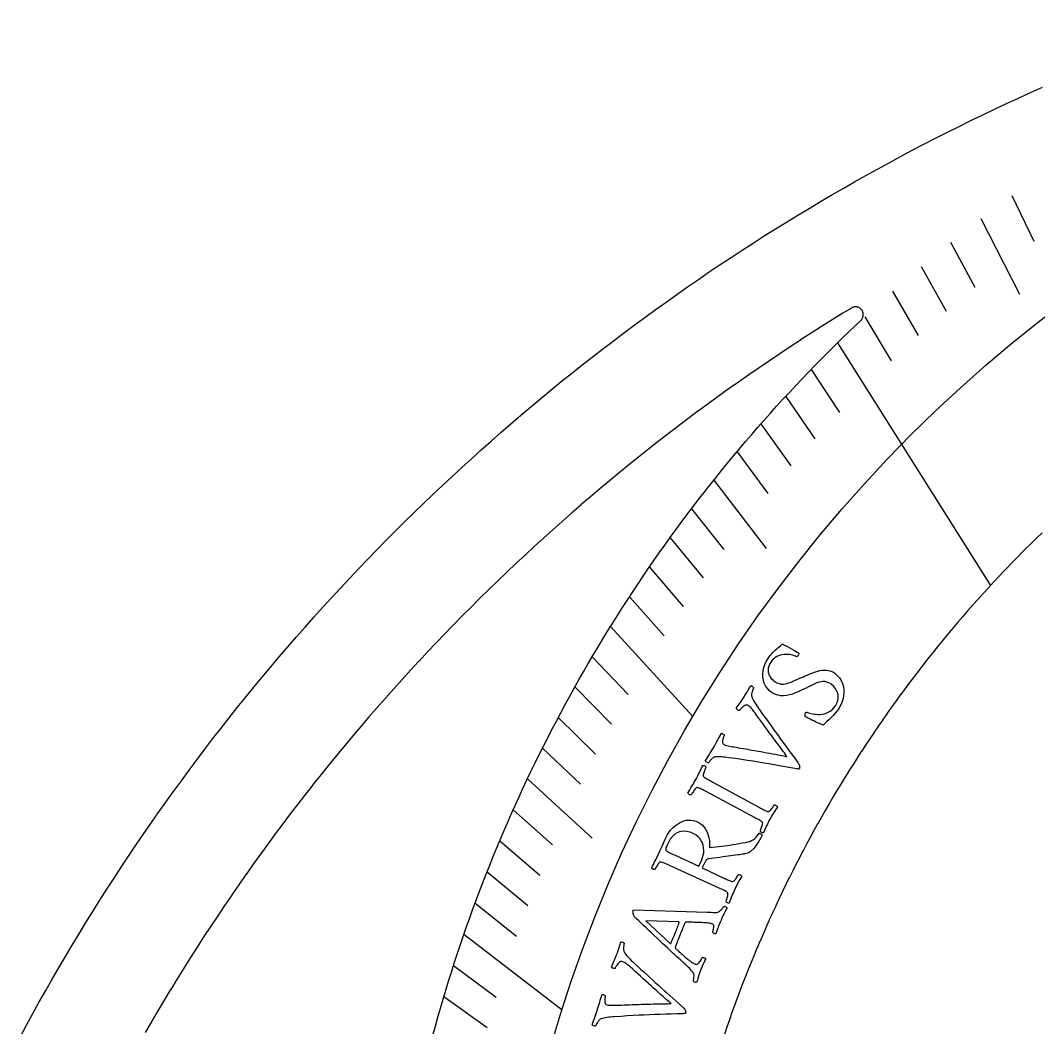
# Model space of a CAD drawing. Header units: millimetres. Extents: x -68 to 68, y -68 to 68.
# Drawn here: x -60.32 to -27.84, y 32.53 to 64.67 of the extents above; entities that cross this region are included whole.
import ezdxf

# ---------------------------------------------------------------- set-up
doc = ezdxf.new("R2010")
doc.units = ezdxf.units.MM
for name, color, linetype in [('CUT_INNER', 6, 'Continuous'), ('CUT_OUTER', 1, 'Continuous'), ('ENGRAVE', 7, 'Continuous'), ('ENGRAVE_FINE', 8, 'Continuous'), ('TEXT', 5, 'Continuous')]:
    doc.layers.add(name, color=color, linetype=linetype)

msp = doc.modelspace()

# ---------------------------------------------------------------- linework, layer by layer
at = {"layer": 'CUT_INNER'}
for points in [[(-47.1638, 32.2859), (-47.0848, 32.5751), (-47.0039, 32.8637), (-46.9213, 33.1519), (-46.837, 33.4395), (-46.7508, 33.7266), (-46.6629, 34.0132), (-46.5733, 34.2993), (-46.4819, 34.5848), (-46.3887, 34.8697), (-46.2938, 35.154), (-46.1972, 35.4378), (-46.0988, 35.721), (-45.9987, 36.0035), (-45.8968, 36.2855), (-45.7933, 36.5668), (-45.688, 36.8474), (-45.581, 37.1274), (-45.4722, 37.4068), (-45.3618, 37.6855), (-45.2496, 37.9634), (-45.1357, 38.2407), (-45.0202, 38.5173), (-44.9029, 38.7932), (-44.784, 39.0684), (-44.6634, 39.3428), (-44.541, 39.6165), (-44.417, 39.8894), (-44.2914, 40.1616), (-44.1641, 40.4329), (-44.0351, 40.7035), (-43.9044, 40.9733), (-43.7721, 41.2423), (-43.6382, 41.5105), (-43.5026, 41.7778), (-43.3653, 42.0443), (-43.2265, 42.31), (-43.086, 42.5748), (-42.9439, 42.8387), (-42.8001, 43.1018), (-42.6548, 43.364), (-42.5078, 43.6252), (-42.3593, 43.8856), (-42.2091, 44.1451), (-42.0574, 44.4036), (-41.9041, 44.6612), (-41.7492, 44.9178), (-41.5927, 45.1735), (-41.4347, 45.4283), (-41.2751, 45.682), (-41.114, 45.9348), (-40.9513, 46.1865), (-40.787, 46.4373), (-40.6213, 46.6871), (-40.454, 46.9358), (-40.2851, 47.1835), (-40.1148, 47.4302), (-39.9429, 47.6758), (-39.7696, 47.9204), (-39.5947, 48.1638), (-39.4184, 48.4062), (-39.2406, 48.6476), (-39.0613, 48.8878), (-38.8805, 49.1269), (-38.6982, 49.3649), (-38.5146, 49.6018), (-38.3294, 49.8376), (-38.1428, 50.0722), (-37.9548, 50.3057), (-37.7653, 50.538), (-37.5745, 50.7691), (-37.3822, 50.9991), (-37.1885, 51.2278), (-36.9934, 51.4554), (-36.7969, 51.6818), (-36.599, 51.907), (-36.3998, 52.131), (-36.1991, 52.3537), (-35.9971, 52.5752), (-35.7938, 52.7954), (-35.5891, 53.0144), (-35.3831, 53.2322), (-35.1757, 53.4486), (-34.967, 53.6638), (-34.757, 53.8778), (-34.5457, 54.0904), (-34.3331, 54.3017), (-34.1192, 54.5117), (-33.904, 54.7204), (-33.6875, 54.9278), (-33.5128, 55.0931), (-33.4959, 55.1108), (-33.4808, 55.13), (-33.4677, 55.1505), (-33.4566, 55.1723), (-33.4477, 55.1951), (-33.441, 55.2186), (-33.4367, 55.2426), (-33.4348, 55.267), (-33.4352, 55.2914), (-33.438, 55.3157), (-33.4432, 55.3396), (-33.4507, 55.3628), (-33.4604, 55.3852), (-33.4723, 55.4066), (-33.4862, 55.4267), (-33.5019, 55.4453), (-33.5195, 55.4624), (-33.5386, 55.4776), (-33.5591, 55.4909), (-33.5808, 55.5021), (-33.6035, 55.5112), (-33.6269, 55.5179), (-33.651, 55.5224), (-33.6753, 55.5245), (-33.6997, 55.5242), (-33.724, 55.5216), (-33.7479, 55.5166), (-33.7712, 55.5092), (-33.7937, 55.4997), (-33.8151, 55.4879), (-34.0872, 55.3215), (-34.0885, 55.3207), (-34.426, 55.1113), (-34.4273, 55.1105), (-34.7635, 54.899), (-34.7648, 54.8982), (-35.0997, 54.6847), (-35.101, 54.6838), (-35.4346, 54.4683), (-35.4359, 54.4674), (-35.7681, 54.2498), (-35.7694, 54.249), (-36.1003, 54.0293), (-36.1016, 54.0285), (-36.4312, 53.8068), (-36.4324, 53.8059), (-36.7606, 53.5822), (-36.7619, 53.5814), (-37.0887, 53.3557), (-37.09, 53.3548), (-37.4154, 53.1271), (-37.4166, 53.1262), (-37.7407, 52.8965), (-37.7419, 52.8956), (-38.0645, 52.664), (-38.0658, 52.6631), (-38.3869, 52.4294), (-38.3882, 52.4285), (-38.7079, 52.1929), (-38.7092, 52.192), (-39.0274, 51.9544), (-39.0287, 51.9535), (-39.3455, 51.7139), (-39.3467, 51.713), (-39.6621, 51.4716), (-39.6633, 51.4706), (-39.9771, 51.2272), (-39.9784, 51.2263), (-40.2907, 50.981), (-40.2919, 50.98), (-40.6028, 50.7328), (-40.604, 50.7318), (-40.9133, 50.4827), (-40.9145, 50.4817), (-41.2223, 50.2307), (-41.2235, 50.2297), (-41.5297, 49.9768), (-41.5309, 49.9758), (-41.8356, 49.7211), (-41.8368, 49.7201), (-42.1399, 49.4634), (-42.141, 49.4624), (-42.4426, 49.2039), (-42.4438, 49.2029), (-42.7437, 48.9426), (-42.7449, 48.9416), (-43.0432, 48.6794), (-43.0444, 48.6784), (-43.3411, 48.4144), (-43.3422, 48.4133), (-43.6373, 48.1475), (-43.6385, 48.1465), (-43.9319, 47.8789), (-43.9331, 47.8778), (-44.2249, 47.6084), (-44.226, 47.6074), (-44.5162, 47.3361), (-44.5173, 47.3351), (-44.8058, 47.0621), (-44.8069, 47.061), (-45.0937, 46.7863), (-45.0948, 46.7852), (-45.3799, 46.5087), (-45.381, 46.5077), (-45.6645, 46.2294), (-45.6655, 46.2283), (-45.9473, 45.9483), (-45.9483, 45.9473), (-46.2283, 45.6655), (-46.2294, 45.6645), (-46.5077, 45.381), (-46.5087, 45.3799), (-46.7852, 45.0948), (-46.7863, 45.0937), (-47.061, 44.8069), (-47.0621, 44.8058), (-47.3351, 44.5173), (-47.3361, 44.5162), (-47.6074, 44.226), (-47.6084, 44.2249), (-47.8778, 43.9331), (-47.8789, 43.9319), (-48.1465, 43.6385), (-48.1475, 43.6373), (-48.4133, 43.3422), (-48.4144, 43.3411), (-48.6784, 43.0444), (-48.6794, 43.0432), (-48.9416, 42.7449), (-48.9426, 42.7437), (-49.2029, 42.4438), (-49.2039, 42.4426), (-49.4624, 42.141), (-49.4634, 42.1399), (-49.7201, 41.8368), (-49.7211, 41.8356), (-49.9758, 41.5309), (-49.9768, 41.5297), (-50.2297, 41.2235), (-50.2307, 41.2223), (-50.4817, 40.9145), (-50.4827, 40.9133), (-50.7318, 40.604), (-50.7328, 40.6028), (-50.98, 40.2919), (-50.981, 40.2907), (-51.2263, 39.9784), (-51.2272, 39.9771), (-51.4706, 39.6633), (-51.4716, 39.6621), (-51.713, 39.3467), (-51.7139, 39.3455), (-51.9535, 39.0287), (-51.9544, 39.0274), (-52.192, 38.7092), (-52.1929, 38.7079), (-52.4285, 38.3882), (-52.4294, 38.3869), (-52.6631, 38.0658), (-52.664, 38.0645), (-52.8956, 37.7419), (-52.8965, 37.7407), (-53.1262, 37.4166), (-53.1271, 37.4154), (-53.3548, 37.09), (-53.3557, 37.0887), (-53.5814, 36.7619), (-53.5822, 36.7606), (-53.8059, 36.4324), (-53.8068, 36.4312), (-54.0285, 36.1016), (-54.0293, 36.1003), (-54.249, 35.7694), (-54.2498, 35.7681), (-54.4674, 35.4359), (-54.4683, 35.4346), (-54.6838, 35.101), (-54.6847, 35.0997), (-54.8982, 34.7648), (-54.899, 34.7635), (-55.1105, 34.4273), (-55.1113, 34.426), (-55.3207, 34.0885), (-55.3215, 34.0872), (-55.5288, 33.7484), (-55.5296, 33.7471), (-55.7348, 33.4071), (-55.7356, 33.4057), (-55.9387, 33.0644), (-55.9395, 33.0631), (-56.1406, 32.7206), (-56.1413, 32.7193), (-56.3403, 32.3755)], [(-27.7332, 48.3181), (-27.9081, 48.1485), (-27.9092, 48.1474), (-28.0831, 47.9767), (-28.0842, 47.9756), (-28.257, 47.8039), (-28.2581, 47.8028), (-28.4299, 47.63), (-28.431, 47.6289), (-28.6017, 47.455), (-28.6028, 47.4539), (-28.7724, 47.279), (-28.7735, 47.2779), (-28.942, 47.1019), (-28.9431, 47.1008), (-29.1106, 46.9238), (-29.1116, 46.9227), (-29.278, 46.7447), (-29.279, 46.7435), (-29.4443, 46.5645), (-29.4454, 46.5634), (-29.6096, 46.3833), (-29.6106, 46.3822), (-29.7737, 46.2011), (-29.7747, 46.2), (-29.9367, 46.0179), (-29.9377, 46.0168), (-30.0985, 45.8338), (-30.0996, 45.8326), (-30.2593, 45.6486), (-30.2603, 45.6474), (-30.4189, 45.4624), (-30.4199, 45.4613), (-30.5773, 45.2753), (-30.5783, 45.2741), (-30.7346, 45.0872), (-30.7356, 45.086), (-30.8908, 44.8981), (-30.8917, 44.8969), (-31.0457, 44.7081), (-31.0467, 44.7069), (-31.1995, 44.5171), (-31.2005, 44.5159), (-31.3522, 44.3252), (-31.3531, 44.324), (-31.5036, 44.1324), (-31.5046, 44.1312), (-31.6539, 43.9386), (-31.6548, 43.9374), (-31.803, 43.7439), (-31.8039, 43.7427), (-31.9509, 43.5483), (-31.9518, 43.5471), (-32.0975, 43.3518), (-32.0984, 43.3506), (-32.243, 43.1544), (-32.2439, 43.1532), (-32.3873, 42.9562), (-32.3882, 42.9549), (-32.5303, 42.757), (-32.5312, 42.7558), (-32.6721, 42.557), (-32.673, 42.5557), (-32.8127, 42.3561), (-32.8136, 42.3548), (-32.952, 42.1543), (-32.9529, 42.153), (-33.0901, 41.9517), (-33.091, 41.9504), (-33.227, 41.7482), (-33.2278, 41.7469), (-33.3626, 41.5439), (-33.3634, 41.5426), (-33.4969, 41.3388), (-33.4978, 41.3375), (-33.63, 41.1329), (-33.6309, 41.1316), (-33.7619, 40.9261), (-33.7627, 40.9248), (-33.8924, 40.7185), (-33.8932, 40.7172), (-34.0217, 40.5102), (-34.0225, 40.5089), (-34.1497, 40.301), (-34.1505, 40.2997), (-34.2764, 40.0911), (-34.2772, 40.0898), (-34.4018, 39.8804), (-34.4026, 39.8791), (-34.5259, 39.6689), (-34.5267, 39.6676), (-34.6487, 39.4567), (-34.6495, 39.4554), (-34.7703, 39.2437), (-34.771, 39.2424), (-34.8905, 39.03), (-34.8912, 39.0287), (-35.0094, 38.8156), (-35.0101, 38.8142), (-35.127, 38.6004), (-35.1277, 38.599), (-35.2432, 38.3845), (-35.2439, 38.3831), (-35.3581, 38.1679), (-35.3589, 38.1665), (-35.4717, 37.9506), (-35.4724, 37.9492), (-35.584, 37.7326), (-35.5847, 37.7312), (-35.6949, 37.5139), (-35.6956, 37.5125), (-35.8045, 37.2945), (-35.8052, 37.2932), (-35.9127, 37.0745), (-35.9134, 37.0731), (-36.0196, 36.8538), (-36.0203, 36.8525), (-36.1251, 36.6325), (-36.1258, 36.6311), (-36.2293, 36.4105), (-36.2299, 36.4091), (-36.3321, 36.1879), (-36.3327, 36.1865), (-36.4335, 35.9647), (-36.4342, 35.9633), (-36.5336, 35.7408), (-36.5342, 35.7394), (-36.6323, 35.5163), (-36.6329, 35.5149), (-36.7296, 35.2913), (-36.7302, 35.2898), (-36.8255, 35.0656), (-36.8261, 35.0642), (-36.92, 34.8393), (-36.9206, 34.8379), (-37.0132, 34.6125), (-37.0137, 34.6111), (-37.1049, 34.3851), (-37.1055, 34.3837), (-37.1953, 34.1572), (-37.1958, 34.1557), (-37.2842, 33.9287), (-37.2848, 33.9272), (-37.3718, 33.6996), (-37.3723, 33.6982), (-37.4579, 33.4701), (-37.4585, 33.4686), (-37.5427, 33.24), (-37.5432, 33.2385), (-37.626, 33.0093), (-37.6265, 33.0079), (-37.7079, 32.7782), (-37.7084, 32.7768), (-37.7884, 32.5466), (-37.7889, 32.5451), (-37.8674, 32.3145)]]:
    msp.add_lwpolyline(points, dxfattribs=at)
at = {"layer": 'CUT_OUTER'}
msp.add_lwpolyline([(-60.3238, 32.2429), (-60.1248, 32.6124), (-59.9236, 32.9807), (-59.7201, 33.3478), (-59.5143, 33.7136), (-59.3063, 34.0781), (-59.0961, 34.4414), (-58.8837, 34.8033), (-58.669, 35.164), (-58.4522, 35.5233), (-58.2331, 35.8813), (-58.0118, 36.2379), (-57.7884, 36.5932), (-57.5628, 36.9471), (-57.335, 37.2996), (-57.105, 37.6507), (-56.8729, 38.0004), (-56.6387, 38.3486), (-56.4023, 38.6954), (-56.1638, 39.0408), (-55.9232, 39.3847), (-55.6805, 39.7271), (-55.4357, 40.068), (-55.1888, 40.4073), (-54.9398, 40.7452), (-54.6888, 41.0816), (-54.4357, 41.4163), (-54.1806, 41.7496), (-53.9234, 42.0812), (-53.6641, 42.4113), (-53.4029, 42.7398), (-53.1397, 43.0667), (-52.8744, 43.3919), (-52.6072, 43.7155), (-52.3379, 44.0375), (-52.0667, 44.3578), (-51.7936, 44.6764), (-51.5185, 44.9934), (-51.2414, 45.3087), (-50.9625, 45.6222), (-50.6816, 45.9341), (-50.3988, 46.2442), (-50.1141, 46.5525), (-49.8275, 46.8592), (-49.539, 47.164), (-49.2487, 47.4671), (-48.9565, 47.7684), (-48.6625, 48.0679), (-48.3666, 48.3656), (-48.069, 48.6614), (-47.7695, 48.9555), (-47.4682, 49.2476), (-47.1651, 49.538), (-46.8603, 49.8264), (-46.5537, 50.113), (-46.2453, 50.3977), (-45.9352, 50.6805), (-45.6234, 50.9614), (-45.3098, 51.2404), (-44.9946, 51.5175), (-44.6776, 51.7926), (-44.359, 52.0657), (-44.0387, 52.3369), (-43.7167, 52.6062), (-43.3931, 52.8734), (-43.0678, 53.1387), (-42.741, 53.4019), (-42.4125, 53.6632), (-42.0824, 53.9224), (-41.7508, 54.1796), (-41.4176, 54.4348), (-41.0828, 54.6879), (-40.7464, 54.9389), (-40.4086, 55.1879), (-40.0692, 55.4348), (-39.7283, 55.6796), (-39.3859, 55.9224), (-39.042, 56.163), (-38.6967, 56.4015), (-38.3499, 56.6379), (-38.0016, 56.8721), (-37.652, 57.1042), (-37.3009, 57.3342), (-36.9484, 57.5619), (-36.5945, 57.7876), (-36.2392, 58.011), (-35.8826, 58.2323), (-35.5246, 58.4514), (-35.1653, 58.6682), (-34.8046, 58.8829), (-34.4427, 59.0954), (-34.0794, 59.3056), (-33.7149, 59.5136), (-33.3491, 59.7193), (-32.982, 59.9228), (-32.6137, 60.1241), (-32.2442, 60.3231), (-31.8735, 60.5198), (-31.5015, 60.7142), (-31.1284, 60.9063), (-30.7541, 61.0962), (-30.3786, 61.2837), (-30.002, 61.469), (-29.6243, 61.6519), (-29.2455, 61.8325), (-28.8655, 62.0108), (-28.4845, 62.1868), (-28.1024, 62.3604), (-27.7192, 62.5316)], dxfattribs=at)
at = {"layer": 'ENGRAVE'}
for points in [[(-34.256, 54.3777), (-29.3789, 46.6357)], [(-41.4987, 45.3256), (-38.8707, 42.4553)], [(-46.173, 35.5079), (-43.0368, 33.0961)]]:
    msp.add_lwpolyline(points, dxfattribs=at)
msp.add_circle((0, 19.5457), 45.1196, dxfattribs=at)
at = {"layer": 'ENGRAVE_FINE'}
for points in [[(-28.7013, 59.0802), (-27.9906, 57.6172)], [(-29.6866, 58.3458), (-28.4552, 55.9258)], [(-30.6486, 57.5905), (-29.8825, 56.151)], [(-31.5869, 56.8151), (-30.7935, 55.3881)], [(-32.5012, 56.0206), (-31.6807, 54.6063)], [(-33.391, 55.2078), (-32.5437, 53.8068)], [(-35.096, 53.5312), (-34.1958, 52.158)], [(-35.9107, 52.6692), (-34.9844, 51.3106)], [(-36.6998, 51.7927), (-35.7477, 50.4491)], [(-37.4632, 50.9026), (-36.4856, 49.5743)], [(-38.2007, 49.9997), (-36.5282, 47.8106)], [(-38.9123, 49.085), (-37.8847, 47.7887)], [(-39.598, 48.1594), (-38.5457, 46.8796)], [(-40.2575, 47.2237), (-39.181, 45.9609)], [(-40.8911, 46.2788), (-39.7906, 45.0333)], [(-42.0803, 44.3648), (-40.933, 43.1552)], [(-42.6361, 43.3973), (-41.4659, 42.2062)], [(-43.1663, 42.424), (-41.9734, 41.2516)], [(-43.6708, 41.4455), (-42.4558, 40.2923)], [(-44.15, 40.4626), (-42.0862, 38.5711)], [(-44.604, 39.4761), (-43.3457, 38.3624)], [(-45.0331, 38.4867), (-43.7536, 37.3932)], [(-45.4374, 37.495), (-44.1373, 36.4221)], [(-45.8173, 36.5019), (-44.4969, 35.4499)], [(-46.5049, 34.5136), (-45.145, 33.5044)], [(-46.8131, 33.5197), (-45.4341, 32.5323)]]:
    msp.add_lwpolyline(points, dxfattribs=at)
at = {"layer": 'TEXT'}
for points in [[(-36.4745, 44.3053), (-36.4372, 44.3586), (-36.4015, 44.406), (-36.3675, 44.4476), (-36.3352, 44.4834), (-36.303, 44.5161), (-36.2695, 44.5484), (-36.2345, 44.5805), (-36.1981, 44.6122), (-36.1589, 44.6457), (-36.1155, 44.6834), (-36.068, 44.725), (-36.0162, 44.7707), (-35.9434, 44.7348), (-35.8703, 44.697), (-35.7969, 44.6574), (-35.7233, 44.6158), (-35.6543, 44.5758), (-35.5948, 44.5408), (-35.545, 44.5109), (-35.5047, 44.4861), (-35.4968, 44.4802), (-35.4928, 44.4712), (-35.4926, 44.4589), (-35.4963, 44.4434), (-35.502, 44.4273), (-35.5078, 44.4133), (-35.5138, 44.4013), (-35.5199, 44.3915), (-35.5289, 44.3804), (-35.5387, 44.3718), (-35.5494, 44.3657), (-35.5608, 44.3622), (-35.5967, 44.3794), (-35.6376, 44.3948), (-35.6836, 44.4084), (-35.7347, 44.4203), (-35.7891, 44.4292), (-35.8449, 44.4342), (-35.9022, 44.4352), (-35.961, 44.4322), (-36.02, 44.4244), (-36.078, 44.4111), (-36.1349, 44.3924), (-36.1907, 44.3683), (-36.2438, 44.3377), (-36.2926, 44.2999), (-36.3371, 44.2548), (-36.3773, 44.2023), (-36.42, 44.1313), (-36.4499, 44.063), (-36.4672, 43.9974), (-36.4718, 43.9345), (-36.4663, 43.8748), (-36.4534, 43.8187), (-36.4329, 43.7663), (-36.405, 43.7174), (-36.3721, 43.6728), (-36.3367, 43.633), (-36.2986, 43.598), (-36.258, 43.5679), (-36.1897, 43.5293), (-36.1209, 43.5036), (-36.0518, 43.4908), (-35.9823, 43.4909), (-35.9122, 43.5006), (-35.8415, 43.5169), (-35.7702, 43.5397), (-35.6982, 43.569), (-35.6255, 43.6013), (-35.5523, 43.6335), (-35.4784, 43.6654), (-35.404, 43.697), (-35.3478, 43.7221), (-35.2889, 43.7485), (-35.2271, 43.776), (-35.1625, 43.8047), (-35.0959, 43.8329), (-35.0283, 43.8588), (-34.9595, 43.8826), (-34.8896, 43.9041), (-34.8192, 43.9213), (-34.7491, 43.9322), (-34.6793, 43.9366), (-34.6098, 43.9346), (-34.5414, 43.9247), (-34.4749, 43.905), (-34.4105, 43.8758), (-34.348, 43.8371), (-34.2644, 43.7686), (-34.1951, 43.6914), (-34.1399, 43.6055), (-34.0986, 43.5111), (-34.0706, 43.4115), (-34.0552, 43.3103), (-34.0522, 43.2073), (-34.0616, 43.1027), (-34.0828, 42.9994), (-34.115, 42.9004), (-34.1583, 42.8057), (-34.2126, 42.7153), (-34.2708, 42.6342), (-34.3326, 42.5578), (-34.398, 42.4858), (-34.4671, 42.4184), (-34.5358, 42.3545), (-34.5998, 42.2934), (-34.6594, 42.2351), (-34.7144, 42.1796), (-34.7727, 42.2033), (-34.8324, 42.2288), (-34.8934, 42.256), (-34.9557, 42.285), (-35.0167, 42.3141), (-35.0736, 42.3418), (-35.1265, 42.3681), (-35.1753, 42.393), (-35.2175, 42.4149), (-35.2507, 42.4326), (-35.2748, 42.4459), (-35.2898, 42.4549), (-35.2924, 42.4695), (-35.2938, 42.4843), (-35.2942, 42.4994), (-35.2935, 42.5147), (-35.2914, 42.5297), (-35.2875, 42.5439), (-35.2821, 42.5574), (-35.2749, 42.57), (-35.2636, 42.583), (-35.2504, 42.5903), (-35.2352, 42.5919), (-35.2182, 42.5879), (-35.187, 42.577), (-35.1493, 42.566), (-35.1052, 42.5547), (-35.0547, 42.5432), (-34.9993, 42.5333), (-34.9407, 42.5269), (-34.879, 42.5238), (-34.814, 42.5242), (-34.7477, 42.5297), (-34.682, 42.5424), (-34.6169, 42.5621), (-34.5524, 42.5889), (-34.4898, 42.6248), (-34.4307, 42.6719), (-34.3749, 42.7301), (-34.3224, 42.7996), (-34.2766, 42.8818), (-34.2476, 42.9681), (-34.2356, 43.0586), (-34.2404, 43.1534), (-34.2642, 43.2469), (-34.3091, 43.3331), (-34.3751, 43.4121), (-34.4625, 43.4839), (-34.5319, 43.5262), (-34.5991, 43.5552), (-34.6641, 43.5708), (-34.7269, 43.573), (-34.789, 43.5652), (-34.8518, 43.5507), (-34.9152, 43.5295), (-34.9794, 43.5017), (-35.045, 43.4698), (-35.1127, 43.4364), (-35.1827, 43.4014), (-35.2548, 43.3649), (-35.3381, 43.3259), (-35.4241, 43.2868), (-35.5128, 43.2477), (-35.6041, 43.2086), (-35.697, 43.1734), (-35.7904, 43.1463), (-35.8843, 43.1272), (-35.9787, 43.1162), (-36.0723, 43.117), (-36.1638, 43.1335), (-36.2531, 43.1658), (-36.3402, 43.2139), (-36.4244, 43.2776), (-36.4946, 43.35), (-36.5506, 43.431), (-36.5924, 43.5208), (-36.6207, 43.6163), (-36.6362, 43.7145), (-36.6388, 43.8151), (-36.6286, 43.9183), (-36.6064, 44.0209), (-36.5734, 44.1196), (-36.5294, 44.2144), (-36.4745, 44.3053)], [(-38.2165, 41.4539), (-38.1822, 41.5144), (-38.1491, 41.5743), (-38.1171, 41.6335), (-38.0862, 41.6922), (-38.0559, 41.7502), (-38.0255, 41.8076), (-37.9951, 41.8644), (-37.9647, 41.9205), (-37.9539, 41.9184), (-37.9405, 41.9132), (-37.9243, 41.9048), (-37.9054, 41.8932), (-37.888, 41.8808), (-37.8759, 41.8701), (-37.8693, 41.8609), (-37.8681, 41.8534), (-37.8734, 41.8431), (-37.8805, 41.8271), (-37.8894, 41.8056), (-37.9, 41.7784), (-37.9104, 41.7483), (-37.9186, 41.7178), (-37.9244, 41.687), (-37.9281, 41.6558), (-37.9271, 41.6265), (-37.9192, 41.6014), (-37.9043, 41.5804), (-37.8824, 41.5636), (-37.8433, 41.5465), (-37.7838, 41.5289), (-37.7041, 41.5108), (-37.6042, 41.492), (-37.5516, 41.4831), (-37.4911, 41.4728), (-37.4225, 41.4613), (-37.3458, 41.4483), (-37.2632, 41.4343), (-37.1765, 41.4192), (-37.0858, 41.4033), (-36.9911, 41.3863), (-36.8943, 41.3689), (-36.7975, 41.3516), (-36.7006, 41.3344), (-36.6036, 41.3173), (-36.5085, 41.3004), (-36.4175, 41.2839), (-36.3304, 41.2677), (-36.2474, 41.252), (-36.1701, 41.2372), (-36.1002, 41.2236), (-36.0378, 41.2114), (-35.9827, 41.2006), (-35.9373, 41.1916), (-35.9034, 41.1851), (-35.8813, 41.181), (-35.8708, 41.1794), (-35.8797, 41.1923), (-35.8962, 41.2154), (-35.9203, 41.2485), (-35.9521, 41.2918), (-35.9902, 41.3434), (-36.0333, 41.4015), (-36.0812, 41.466), (-36.1341, 41.537), (-36.1908, 41.6133), (-36.2502, 41.6935), (-36.3123, 41.7778), (-36.3772, 41.8662), (-36.4435, 41.957), (-36.5103, 42.0485), (-36.5774, 42.1409), (-36.6449, 42.234), (-36.7116, 42.3263), (-36.7761, 42.4159), (-36.8385, 42.5028), (-36.8989, 42.5871), (-36.9218, 42.6186), (-36.9461, 42.6498), (-36.9719, 42.6806), (-36.9992, 42.7111), (-37.0265, 42.7394), (-37.0527, 42.7638), (-37.0776, 42.7842), (-37.1012, 42.8007), (-37.1298, 42.8142), (-37.1587, 42.8193), (-37.188, 42.816), (-37.2177, 42.8041), (-37.2466, 42.7869), (-37.274, 42.7673), (-37.2997, 42.7453), (-37.3237, 42.7211), (-37.3448, 42.6974), (-37.3619, 42.6773), (-37.3749, 42.6608), (-37.3838, 42.6479), (-37.3935, 42.6449), (-37.4063, 42.6463), (-37.4222, 42.6523), (-37.4411, 42.6627), (-37.4594, 42.6752), (-37.4731, 42.6876), (-37.4824, 42.6998), (-37.4871, 42.7117), (-37.4546, 42.7601), (-37.4226, 42.8069), (-37.3912, 42.8522), (-37.3604, 42.8959), (-37.3297, 42.9397), (-37.2988, 42.9852), (-37.2676, 43.0325), (-37.2362, 43.0816), (-37.2108, 43.122), (-37.1883, 43.1582), (-37.1688, 43.1901), (-37.1523, 43.2177), (-37.1375, 43.2431), (-37.123, 43.2684), (-37.1089, 43.2937), (-37.0951, 43.3188), (-37.0807, 43.3453), (-37.0644, 43.3745), (-37.0463, 43.4065), (-37.0264, 43.4412), (-37.0157, 43.4386), (-37.0023, 43.4322), (-36.9863, 43.4222), (-36.9677, 43.4086), (-36.9506, 43.3946), (-36.939, 43.3835), (-36.933, 43.3755), (-36.9326, 43.3703), (-36.9409, 43.355), (-36.9515, 43.3312), (-36.9646, 43.2989), (-36.9799, 43.258), (-36.993, 43.2133), (-36.9991, 43.1698), (-36.9982, 43.1274), (-36.9904, 43.086), (-36.9795, 43.0541), (-36.9611, 43.0139), (-36.9353, 42.9655), (-36.9019, 42.9088), (-36.8648, 42.8493), (-36.8277, 42.792), (-36.7906, 42.7372), (-36.7536, 42.6847), (-36.6676, 42.5633), (-36.5849, 42.4473), (-36.5056, 42.3366), (-36.4297, 42.2312), (-36.3562, 42.1294), (-36.284, 42.0293), (-36.2131, 41.9309), (-36.1435, 41.8343), (-36.0739, 41.7377), (-36.0027, 41.6395), (-35.93, 41.5398), (-35.8557, 41.4384), (-35.7786, 41.3335), (-35.6977, 41.2228), (-35.6127, 41.1064), (-35.5237, 40.9845), (-35.501, 40.9511), (-35.4841, 40.9203), (-35.473, 40.8921), (-35.4676, 40.8665), (-35.4667, 40.8431), (-35.4691, 40.8213), (-35.4748, 40.8012), (-35.4837, 40.7827), (-35.4882, 40.7785), (-35.4953, 40.7765), (-35.5051, 40.7767), (-35.5176, 40.779), (-35.5306, 40.782), (-35.542, 40.7841), (-35.5519, 40.7852), (-35.5602, 40.7853), (-35.7484, 40.8196), (-35.9304, 40.8523), (-36.1062, 40.8834), (-36.2758, 40.913), (-36.4431, 40.9417), (-36.6119, 40.9703), (-36.7823, 40.9986), (-36.9543, 41.0266), (-37.1317, 41.0547), (-37.3185, 41.083), (-37.5149, 41.1114), (-37.7207, 41.1398), (-37.7838, 41.1487), (-37.844, 41.1562), (-37.9014, 41.1622), (-37.956, 41.167), (-38.0086, 41.1699), (-38.06, 41.1705), (-38.1103, 41.1689), (-38.1594, 41.165), (-38.1798, 41.1615), (-38.2009, 41.1534), (-38.2228, 41.1407), (-38.2455, 41.1234), (-38.2678, 41.1036), (-38.2886, 41.0832), (-38.3079, 41.0622), (-38.3256, 41.0408), (-38.3413, 41.0203), (-38.3543, 41.0024), (-38.3647, 40.9871), (-38.3724, 40.9743), (-38.3764, 40.9744), (-38.3863, 40.9784), (-38.4022, 40.9863), (-38.4239, 40.9981), (-38.4456, 41.0105), (-38.4613, 41.0202), (-38.471, 41.0272), (-38.4748, 41.0315), (-38.438, 41.0927), (-38.404, 41.1481), (-38.3728, 41.1979), (-38.3444, 41.2421), (-38.3162, 41.2863), (-38.2855, 41.3364), (-38.2523, 41.3923), (-38.2165, 41.4539)], [(-38.7761, 40.4476), (-38.7465, 40.5033), (-38.7178, 40.5586), (-38.6902, 40.6135), (-38.6636, 40.668), (-38.637, 40.7229), (-38.6095, 40.7788), (-38.5809, 40.8357), (-38.5514, 40.8937), (-38.5391, 40.8955), (-38.5252, 40.8936), (-38.5097, 40.888), (-38.4927, 40.8787), (-38.4766, 40.8677), (-38.464, 40.8571), (-38.4547, 40.8468), (-38.4488, 40.8369), (-38.4562, 40.8228), (-38.4654, 40.8036), (-38.4766, 40.7793), (-38.4898, 40.7497), (-38.5033, 40.7179), (-38.5155, 40.6866), (-38.5265, 40.6559), (-38.5363, 40.6258), (-38.5432, 40.5985), (-38.5455, 40.5762), (-38.5434, 40.5588), (-38.5367, 40.5465), (-38.5197, 40.5306), (-38.4993, 40.5143), (-38.4755, 40.4978), (-38.4483, 40.481), (-38.4187, 40.4638), (-38.3875, 40.446), (-38.3548, 40.4277), (-38.3206, 40.409), (-38.3151, 40.406), (-38.3096, 40.403), (-38.3041, 40.4), (-38.2986, 40.397), (-38.293, 40.394), (-38.2875, 40.391), (-38.282, 40.3879), (-38.2765, 40.3849), (-36.7425, 39.5498), (-36.737, 39.5468), (-36.7314, 39.5438), (-36.7259, 39.5408), (-36.7204, 39.5378), (-36.7149, 39.5347), (-36.7094, 39.5317), (-36.7038, 39.5287), (-36.6983, 39.5257), (-36.6641, 39.5073), (-36.6314, 39.4899), (-36.6002, 39.4736), (-36.5704, 39.4585), (-36.5424, 39.4451), (-36.5162, 39.4342), (-36.492, 39.4259), (-36.4697, 39.4201), (-36.4573, 39.4215), (-36.4424, 39.4287), (-36.4249, 39.4415), (-36.405, 39.4599), (-36.3841, 39.482), (-36.3639, 39.5056), (-36.3442, 39.5307), (-36.3253, 39.5573), (-36.3082, 39.5826), (-36.2943, 39.6037), (-36.2835, 39.6208), (-36.2759, 39.6336), (-36.2645, 39.6337), (-36.251, 39.631), (-36.2354, 39.6258), (-36.2176, 39.6178), (-36.2008, 39.6083), (-36.1877, 39.5983), (-36.1786, 39.5878), (-36.1733, 39.5768), (-36.2064, 39.5254), (-36.2385, 39.4749), (-36.2698, 39.4254), (-36.3001, 39.3768), (-36.3297, 39.3281), (-36.359, 39.2784), (-36.3879, 39.2275), (-36.4164, 39.1756), (-36.4435, 39.1245), (-36.47, 39.0725), (-36.496, 39.0197), (-36.5215, 38.966), (-36.5467, 38.9116), (-36.5718, 38.8566), (-36.5968, 38.801), (-36.6218, 38.7447), (-36.6338, 38.7431), (-36.6476, 38.7449), (-36.6632, 38.7503), (-36.6804, 38.7592), (-36.6968, 38.7697), (-36.7098, 38.7798), (-36.7194, 38.7896), (-36.7256, 38.7992), (-36.719, 38.8126), (-36.7107, 38.8309), (-36.7007, 38.8542), (-36.689, 38.8824), (-36.6771, 38.913), (-36.6668, 38.9435), (-36.6579, 38.9739), (-36.6506, 39.0043), (-36.6458, 39.0317), (-36.6447, 39.0532), (-36.6474, 39.0688), (-36.6538, 39.0785), (-36.6741, 39.0976), (-36.6985, 39.1169), (-36.727, 39.1364), (-36.7596, 39.156), (-36.795, 39.1759), (-36.8319, 39.1963), (-36.8703, 39.2172), (-36.9102, 39.2386), (-38.4512, 40.0608), (-38.4913, 40.0821), (-38.5304, 40.1025), (-38.5685, 40.122), (-38.6056, 40.1407), (-38.6408, 40.1572), (-38.6735, 40.1702), (-38.7036, 40.1796), (-38.7312, 40.1855), (-38.7444, 40.1859), (-38.7596, 40.179), (-38.7769, 40.1649), (-38.7963, 40.1435), (-38.8165, 40.1179), (-38.8364, 40.0913), (-38.856, 40.0635), (-38.8752, 40.0346), (-38.8926, 40.0074), (-38.9068, 39.9846), (-38.9178, 39.9663), (-38.9255, 39.9524), (-38.937, 39.9519), (-38.9507, 39.9539), (-38.9665, 39.9587), (-38.9845, 39.9661), (-39.0016, 39.9752), (-39.0148, 39.985), (-39.024, 39.9956), (-39.0293, 40.0069), (-38.997, 40.0638), (-38.9645, 40.12), (-38.932, 40.1756), (-38.8994, 40.2305), (-38.8673, 40.285), (-38.836, 40.3394), (-38.8056, 40.3935), (-38.7761, 40.4476)], [(-39.7136, 38.6255), (-39.6795, 38.6899), (-39.6395, 38.7526), (-39.5938, 38.8138), (-39.5424, 38.8733), (-39.4863, 38.9294), (-39.4268, 38.9803), (-39.3639, 39.0261), (-39.2976, 39.0667), (-39.2285, 39.1007), (-39.1573, 39.1264), (-39.084, 39.1439), (-39.0085, 39.1533), (-38.9318, 39.1529), (-38.8546, 39.1412), (-38.7768, 39.1184), (-38.6986, 39.0843), (-38.636, 39.0468), (-38.579, 39.0005), (-38.5277, 38.9453), (-38.4819, 38.8814), (-38.442, 38.8114), (-38.4084, 38.7382), (-38.381, 38.6617), (-38.3599, 38.5819), (-38.3453, 38.5016), (-38.3378, 38.4234), (-38.3373, 38.3473), (-38.3438, 38.2732), (-38.2405, 38.2835), (-38.1411, 38.2941), (-38.0455, 38.3053), (-37.9536, 38.3169), (-37.8635, 38.3291), (-37.7733, 38.3423), (-37.6828, 38.3563), (-37.5921, 38.3712), (-37.4988, 38.3869), (-37.4007, 38.4034), (-37.2977, 38.4206), (-37.1898, 38.4386), (-37.1207, 38.4533), (-37.0572, 38.4728), (-36.9995, 38.4971), (-36.9475, 38.5262), (-36.899, 38.5627), (-36.852, 38.6087), (-36.8063, 38.6644), (-36.7619, 38.7298), (-36.7498, 38.731), (-36.7358, 38.7278), (-36.72, 38.7201), (-36.7024, 38.708), (-36.6859, 38.695), (-36.6733, 38.6847), (-36.6646, 38.677), (-36.6598, 38.6719), (-36.7052, 38.5867), (-36.748, 38.5099), (-36.7885, 38.4413), (-36.8266, 38.381), (-36.8618, 38.329), (-36.8936, 38.2853), (-36.922, 38.2499), (-36.9469, 38.2229), (-36.9657, 38.207), (-36.9883, 38.1885), (-37.015, 38.1674), (-37.0455, 38.1435), (-37.0811, 38.1202), (-37.1228, 38.1004), (-37.1705, 38.0842), (-37.2244, 38.0715), (-37.2496, 38.0673), (-37.2841, 38.0619), (-37.328, 38.0554), (-37.3812, 38.0476), (-37.4421, 38.039), (-37.5091, 38.0298), (-37.5822, 38.02), (-37.6614, 38.0096), (-37.7451, 37.9985), (-37.8315, 37.987), (-37.9209, 37.9749), (-38.013, 37.9622), (-38.106, 37.9494), (-38.1978, 37.937), (-38.2886, 37.925), (-38.3781, 37.9135), (-38.4069, 37.9044), (-38.4331, 37.8859), (-38.4569, 37.8579), (-38.4781, 37.8206), (-38.5703, 37.6253), (-37.88, 37.3017), (-37.8743, 37.2991), (-37.8686, 37.2964), (-37.8629, 37.2937), (-37.8573, 37.2911), (-37.8516, 37.2884), (-37.8459, 37.2857), (-37.8402, 37.2831), (-37.8345, 37.2804), (-37.7992, 37.264), (-37.7655, 37.2486), (-37.7334, 37.2343), (-37.7028, 37.2209), (-37.674, 37.2093), (-37.6472, 37.2), (-37.6226, 37.1932), (-37.5999, 37.1887), (-37.5876, 37.1909), (-37.5732, 37.1989), (-37.5565, 37.2127), (-37.5377, 37.2324), (-37.5182, 37.2557), (-37.4994, 37.2804), (-37.4814, 37.3066), (-37.464, 37.3343), (-37.4485, 37.3606), (-37.4359, 37.3826), (-37.4261, 37.4002), (-37.4194, 37.4135), (-37.408, 37.4142), (-37.3944, 37.4124), (-37.3784, 37.4081), (-37.3602, 37.4013), (-37.3428, 37.3928), (-37.3292, 37.3836), (-37.3195, 37.3736), (-37.3135, 37.363), (-37.3434, 37.3097), (-37.3725, 37.2573), (-37.4007, 37.206), (-37.428, 37.1557), (-37.4547, 37.1053), (-37.4809, 37.0539), (-37.5067, 37.0014), (-37.532, 36.9479), (-37.5559, 36.8952), (-37.5793, 36.8418), (-37.6021, 36.7875), (-37.6243, 36.7323), (-37.6461, 36.6765), (-37.6679, 36.6201), (-37.6895, 36.563), (-37.7111, 36.5054), (-37.723, 36.503), (-37.7369, 36.5041), (-37.7527, 36.5085), (-37.7704, 36.5163), (-37.7874, 36.5258), (-37.801, 36.5351), (-37.8112, 36.5444), (-37.818, 36.5535), (-37.8122, 36.5673), (-37.8051, 36.5861), (-37.7965, 36.6099), (-37.7865, 36.6387), (-37.7765, 36.67), (-37.768, 36.7011), (-37.761, 36.732), (-37.7554, 36.7628), (-37.7523, 36.7904), (-37.7526, 36.8119), (-37.7562, 36.8273), (-37.7631, 36.8366), (-37.7846, 36.8545), (-37.8101, 36.8723), (-37.8397, 36.89), (-37.8734, 36.9076), (-37.9099, 36.9253), (-37.948, 36.9435), (-37.9876, 36.9621), (-38.0287, 36.9811), (-39.6182, 37.7051), (-39.6595, 37.7239), (-39.6998, 37.7419), (-39.739, 37.7591), (-39.7771, 37.7755), (-39.8133, 37.7898), (-39.8467, 37.8008), (-39.8774, 37.8084), (-39.9052, 37.8126), (-39.9184, 37.8122), (-39.9332, 37.8044), (-39.9496, 37.7893), (-39.9676, 37.7668), (-39.9862, 37.7402), (-40.0043, 37.7127), (-40.0219, 37.6844), (-40.039, 37.6553), (-40.0543, 37.6279), (-40.0668, 37.605), (-40.0765, 37.5864), (-40.0833, 37.5722), (-40.0948, 37.571), (-40.1086, 37.5722), (-40.1247, 37.576), (-40.1431, 37.5823), (-40.1607, 37.5904), (-40.1744, 37.5994), (-40.1843, 37.6094), (-40.1903, 37.6204), (-40.1614, 37.679), (-40.1326, 37.7367), (-40.1038, 37.7935), (-40.075, 37.8494), (-40.0465, 37.9049), (-40.0189, 37.9604), (-39.992, 38.0159), (-39.9658, 38.0715), (-39.9388, 38.1303), (-39.9111, 38.1915), (-39.8828, 38.2552), (-39.8538, 38.3212), (-39.823, 38.3907), (-39.7894, 38.4645), (-39.753, 38.5428), (-39.7136, 38.6255)], [(-38.8399, 38.7168), (-38.9588, 38.7651), (-39.0752, 38.7913), (-39.1891, 38.7952), (-39.3005, 38.7768), (-39.4065, 38.7309), (-39.5042, 38.6525), (-39.5934, 38.5415), (-39.6738, 38.3981), (-39.6831, 38.3779), (-39.6941, 38.3528), (-39.7069, 38.3227), (-39.7213, 38.2878), (-39.7334, 38.2535), (-39.7391, 38.2256), (-39.7382, 38.2039), (-39.731, 38.1886), (-39.7142, 38.1722), (-39.6908, 38.1547), (-39.6606, 38.1362), (-39.6236, 38.1166), (-39.5831, 38.0966), (-39.5423, 38.0767), (-39.5011, 38.057), (-39.4596, 38.0373), (-38.684, 37.6786), (-38.5898, 37.8783), (-38.5597, 37.9523), (-38.5384, 38.0285), (-38.5261, 38.107), (-38.5227, 38.1878), (-38.5284, 38.2685), (-38.5434, 38.3464), (-38.5678, 38.4217), (-38.6016, 38.4943), (-38.6454, 38.5617), (-38.6996, 38.6212), (-38.7645, 38.673), (-38.8399, 38.7168)], [(-39.1441, 34.5784), (-39.1492, 34.583), (-39.1645, 34.5968), (-39.19, 34.6199), (-39.2256, 34.6522), (-39.27, 34.6924), (-39.3217, 34.7392), (-39.3807, 34.7925), (-39.4469, 34.8524), (-39.5186, 34.9176), (-39.594, 34.987), (-39.673, 35.0606), (-39.7557, 35.1384), (-39.8408, 35.2188), (-39.9272, 35.3002), (-40.0149, 35.3826), (-40.1037, 35.466), (-40.1922, 35.5493), (-40.2786, 35.6311), (-40.363, 35.7115), (-40.4455, 35.7905), (-40.5244, 35.8665), (-40.5983, 35.938), (-40.6672, 36.0051), (-40.7311, 36.0676), (-40.7428, 36.0846), (-40.7536, 36.1068), (-40.7633, 36.1343), (-40.7721, 36.1669), (-40.7786, 36.1995), (-40.7815, 36.2269), (-40.781, 36.249), (-40.7769, 36.2658), (-40.7753, 36.2695), (-40.7737, 36.2722), (-40.7722, 36.2741), (-40.7708, 36.2752), (-40.7691, 36.2761), (-40.7669, 36.2777), (-40.7642, 36.28), (-40.7608, 36.2829), (-38.4161, 36.2155), (-38.3009, 36.2099), (-38.2147, 36.206), (-38.1573, 36.2039), (-38.1289, 36.2036), (-38.1034, 36.2064), (-38.0774, 36.2143), (-38.0508, 36.2273), (-38.0237, 36.2454), (-37.9974, 36.2666), (-37.9732, 36.2886), (-37.9512, 36.3116), (-37.9313, 36.3355), (-37.9145, 36.3577), (-37.9015, 36.3758), (-37.8923, 36.3896), (-37.887, 36.3992), (-37.8733, 36.4007), (-37.858, 36.3987), (-37.8411, 36.3932), (-37.8227, 36.3841), (-37.8055, 36.3742), (-37.7923, 36.3661), (-37.7832, 36.3598), (-37.7782, 36.3553), (-37.8055, 36.3039), (-37.8312, 36.2552), (-37.8553, 36.2091), (-37.878, 36.1657), (-37.9004, 36.1214), (-37.9239, 36.0725), (-37.9484, 36.019), (-37.974, 35.9609), (-38.0002, 35.8993), (-38.0232, 35.8427), (-38.0431, 35.7913), (-38.0598, 35.7449), (-38.0761, 35.6984), (-38.0943, 35.6462), (-38.1145, 35.5886), (-38.1367, 35.5253), (-38.1486, 35.5226), (-38.1625, 35.5233), (-38.1784, 35.5273), (-38.1963, 35.5347), (-38.2135, 35.5439), (-38.227, 35.5536), (-38.2369, 35.5638), (-38.2433, 35.5744), (-38.2359, 35.5942), (-38.2283, 35.6195), (-38.2203, 35.6503), (-38.212, 35.6865), (-38.2053, 35.7228), (-38.2022, 35.754), (-38.2027, 35.78), (-38.2068, 35.8008), (-38.2131, 35.8113), (-38.2231, 35.8212), (-38.2369, 35.8304), (-38.2543, 35.8389), (-38.2753, 35.846), (-38.3036, 35.8526), (-38.3393, 35.8587), (-38.3824, 35.8642), (-38.4308, 35.8691), (-38.4825, 35.8735), (-38.5377, 35.8772), (-38.5962, 35.8804), (-38.656, 35.8831), (-38.7151, 35.8854), (-38.7735, 35.8873), (-38.8312, 35.8889), (-38.8861, 35.8903), (-38.9358, 35.8914), (-38.9806, 35.8924), (-39.0202, 35.8932), (-39.0527, 35.8939), (-39.076, 35.8943), (-39.0899, 35.8946), (-39.0946, 35.8947), (-39.0952, 35.8944), (-39.0973, 35.8935), (-39.1007, 35.8921), (-39.1055, 35.8901), (-39.1105, 35.8877), (-39.1146, 35.8848), (-39.1176, 35.8815), (-39.1198, 35.8778), (-39.1343, 35.8476), (-39.1498, 35.8139), (-39.1662, 35.7765), (-39.1834, 35.7354), (-39.2008, 35.6933), (-39.2175, 35.6526), (-39.2336, 35.6134), (-39.2491, 35.5756), (-39.2531, 35.5659), (-39.257, 35.5561), (-39.261, 35.5464), (-39.265, 35.5366), (-39.2689, 35.5271), (-39.2725, 35.5181), (-39.276, 35.5095), (-39.2793, 35.5015), (-39.302, 35.445), (-39.3227, 35.3929), (-39.3412, 35.345), (-39.3577, 35.3014), (-39.374, 35.2568), (-39.3918, 35.2061), (-39.4111, 35.1492), (-39.432, 35.0861), (-39.4325, 35.0837), (-39.4324, 35.0806), (-39.4319, 35.0767), (-39.4308, 35.072), (-39.4295, 35.0676), (-39.4287, 35.0644), (-39.4282, 35.0625), (-39.428, 35.0619), (-39.4238, 35.0581), (-39.4114, 35.0468), (-39.3906, 35.0281), (-39.3616, 35.0018), (-39.3268, 34.9704), (-39.2889, 34.9361), (-39.2479, 34.899), (-39.2038, 34.859), (-39.1588, 34.8186), (-39.1149, 34.7801), (-39.0723, 34.7435), (-39.0309, 34.7088), (-38.9902, 34.6747), (-38.9521, 34.6453), (-38.9168, 34.6207), (-38.8841, 34.6006), (-38.8543, 34.5842), (-38.8273, 34.5703), (-38.8034, 34.559), (-38.7824, 34.5502), (-38.7606, 34.546), (-38.738, 34.5502), (-38.7148, 34.5626), (-38.6909, 34.5834), (-38.6676, 34.6089), (-38.6463, 34.6357), (-38.627, 34.6639), (-38.6097, 34.6933), (-38.5951, 34.7207), (-38.5837, 34.7423), (-38.5757, 34.7584), (-38.571, 34.7689), (-38.5636, 34.7701), (-38.5523, 34.7693), (-38.537, 34.7663), (-38.5178, 34.7612), (-38.4982, 34.7548), (-38.4818, 34.7481), (-38.4687, 34.741), (-38.4589, 34.7335), (-38.4746, 34.6992), (-38.4893, 34.6676), (-38.503, 34.6386), (-38.5155, 34.6122), (-38.5276, 34.5871), (-38.5396, 34.5621), (-38.5516, 34.537), (-38.5637, 34.5118), (-38.5762, 34.4846), (-38.5898, 34.4531), (-38.6044, 34.4173), (-38.6201, 34.3772), (-38.6354, 34.3365), (-38.6489, 34.299), (-38.6606, 34.2647), (-38.6705, 34.2336), (-38.6795, 34.204), (-38.6884, 34.1744), (-38.6974, 34.1448), (-38.7063, 34.1152), (-38.7159, 34.0837), (-38.7269, 34.0483), (-38.7394, 34.0091), (-38.7532, 33.966), (-38.7604, 33.9649), (-38.7715, 33.9663), (-38.7864, 33.9702), (-38.8051, 33.9766), (-38.8242, 33.9842), (-38.8402, 33.9918), (-38.8532, 33.9994), (-38.8631, 34.0069), (-38.8566, 34.0277), (-38.8501, 34.0554), (-38.8434, 34.0899), (-38.8367, 34.1313), (-38.8326, 34.1731), (-38.8338, 34.209), (-38.8402, 34.2388), (-38.852, 34.2628), (-38.8798, 34.3052), (-38.9105, 34.3463), (-38.9442, 34.3861), (-38.9809, 34.4247), (-39.0198, 34.4627), (-39.0599, 34.501), (-39.1014, 34.5396), (-39.1441, 34.5784)], [(-40.3769, 35.938), (-39.5934, 35.2134), (-39.5928, 35.2133), (-39.5912, 35.2131), (-39.5885, 35.2127), (-39.5848, 35.2122), (-39.5809, 35.212), (-39.578, 35.2124), (-39.5759, 35.2134), (-39.5747, 35.2151), (-39.5573, 35.2535), (-39.5387, 35.2958), (-39.5188, 35.3418), (-39.4976, 35.3915), (-39.4768, 35.4406), (-39.4584, 35.4846), (-39.4422, 35.5236), (-39.4283, 35.5574), (-39.4107, 35.6015), (-39.3944, 35.6435), (-39.3794, 35.6835), (-39.3658, 35.7215), (-39.3525, 35.7594), (-39.3385, 35.7989), (-39.3237, 35.8402), (-39.3081, 35.8831), (-39.3073, 35.8869), (-39.3079, 35.8904), (-39.3101, 35.8938), (-39.3137, 35.8969), (-39.3176, 35.8995), (-39.3204, 35.9014), (-39.322, 35.9025), (-39.3226, 35.9029)], [(-41.92, 33.0802), (-41.899, 33.1464), (-41.879, 33.2119), (-41.8599, 33.2765), (-41.8418, 33.3402), (-41.8241, 33.4033), (-41.8063, 33.4657), (-41.7883, 33.5275), (-41.7701, 33.5887), (-41.7591, 33.5889), (-41.7449, 33.5866), (-41.7273, 33.5817), (-41.7065, 33.5742), (-41.6868, 33.5658), (-41.6728, 33.5577), (-41.6645, 33.5502), (-41.6617, 33.5431), (-41.6648, 33.5318), (-41.6685, 33.5148), (-41.6727, 33.4919), (-41.6775, 33.4631), (-41.6814, 33.4315), (-41.6831, 33.4), (-41.6825, 33.3686), (-41.6796, 33.3373), (-41.6726, 33.3088), (-41.6596, 33.2859), (-41.6407, 33.2685), (-41.6158, 33.2566), (-41.574, 33.2479), (-41.5122, 33.243), (-41.4305, 33.2417), (-41.3288, 33.244), (-41.2756, 33.2461), (-41.2142, 33.2487), (-41.1447, 33.2515), (-41.067, 33.2547), (-40.9832, 33.258), (-40.8953, 33.2612), (-40.8033, 33.2644), (-40.7071, 33.2674), (-40.6089, 33.2704), (-40.5105, 33.2734), (-40.4121, 33.2766), (-40.3137, 33.2799), (-40.2172, 33.283), (-40.1247, 33.2857), (-40.0362, 33.2879), (-39.9517, 33.2897), (-39.873, 33.2912), (-39.8018, 33.2924), (-39.7382, 33.2933), (-39.6821, 33.2941), (-39.6358, 33.2947), (-39.6014, 33.2953), (-39.5788, 33.2959), (-39.5683, 33.2965), (-39.5796, 33.3073), (-39.6005, 33.3264), (-39.631, 33.3539), (-39.6711, 33.3897), (-39.719, 33.4323), (-39.7731, 33.4802), (-39.8334, 33.5334), (-39.8998, 33.592), (-39.971, 33.6549), (-40.0457, 33.7211), (-40.1239, 33.7907), (-40.2056, 33.8638), (-40.2893, 33.9389), (-40.3736, 34.0147), (-40.4584, 34.0911), (-40.5437, 34.1683), (-40.6279, 34.2448), (-40.7096, 34.3191), (-40.7887, 34.3913), (-40.8651, 34.4612), (-40.8941, 34.4873), (-40.9243, 34.5128), (-40.9559, 34.5376), (-40.9889, 34.5618), (-41.0215, 34.5839), (-41.0521, 34.6024), (-41.0807, 34.6172), (-41.1073, 34.6284), (-41.138, 34.6357), (-41.1674, 34.6348), (-41.1953, 34.6254), (-41.2219, 34.6077), (-41.2467, 34.5848), (-41.2694, 34.56), (-41.29, 34.5332), (-41.3085, 34.5045), (-41.3243, 34.477), (-41.3368, 34.4538), (-41.3461, 34.435), (-41.3522, 34.4205), (-41.361, 34.4155), (-41.3738, 34.4143), (-41.3906, 34.4169), (-41.4113, 34.4231), (-41.4317, 34.4316), (-41.4477, 34.4409), (-41.4593, 34.4509), (-41.4664, 34.4616), (-41.4446, 34.5157), (-41.423, 34.5681), (-41.4016, 34.6189), (-41.3805, 34.668), (-41.3595, 34.7171), (-41.3387, 34.7681), (-41.318, 34.8208), (-41.2974, 34.8754), (-41.2809, 34.9202), (-41.2664, 34.9602), (-41.2539, 34.9954), (-41.2435, 35.0258), (-41.2342, 35.0538), (-41.2253, 35.0816), (-41.2167, 35.1092), (-41.2084, 35.1366), (-41.1997, 35.1655), (-41.1898, 35.1975), (-41.1787, 35.2325), (-41.1665, 35.2706), (-41.1554, 35.2702), (-41.141, 35.2667), (-41.1233, 35.2603), (-41.1023, 35.2508), (-41.0826, 35.2406), (-41.069, 35.2322), (-41.0615, 35.2255), (-41.06, 35.2206), (-41.065, 35.2039), (-41.0705, 35.1784), (-41.0765, 35.1441), (-41.0831, 35.1009), (-41.0867, 35.0545), (-41.0836, 35.0107), (-41.074, 34.9693), (-41.0578, 34.9305), (-41.0405, 34.9015), (-41.0143, 34.866), (-40.979, 34.824), (-40.9346, 34.7754), (-40.886, 34.7248), (-40.8379, 34.6765), (-40.7903, 34.6305), (-40.7432, 34.5868), (-40.6339, 34.4858), (-40.5291, 34.3894), (-40.4286, 34.2975), (-40.3325, 34.2101), (-40.2395, 34.1256), (-40.1482, 34.0426), (-40.0585, 33.961), (-39.9705, 33.8808), (-39.8824, 33.8007), (-39.7924, 33.7194), (-39.7006, 33.6369), (-39.607, 33.5531), (-39.5099, 33.4663), (-39.4078, 33.3748), (-39.3006, 33.2785), (-39.1883, 33.1775), (-39.1592, 33.1496), (-39.1363, 33.123), (-39.1196, 33.0977), (-39.1091, 33.0738), (-39.1034, 33.051), (-39.1012, 33.0292), (-39.1026, 33.0083), (-39.1075, 32.9884), (-39.111, 32.9834), (-39.1176, 32.9799), (-39.1272, 32.9781), (-39.1399, 32.9778), (-39.1532, 32.978), (-39.1649, 32.9777), (-39.1747, 32.9767), (-39.1829, 32.9751), (-39.3741, 32.9698), (-39.5589, 32.9641), (-39.7374, 32.9582), (-39.9095, 32.9521), (-40.0791, 32.9457), (-40.2501, 32.9387), (-40.4227, 32.9311), (-40.5967, 32.923), (-40.7761, 32.9138), (-40.9648, 32.9028), (-41.1627, 32.8901), (-41.37, 32.8754), (-41.4335, 32.871), (-41.494, 32.8658), (-41.5515, 32.8599), (-41.6058, 32.8533), (-41.6578, 32.8452), (-41.7083, 32.8352), (-41.7572, 32.8232), (-41.8045, 32.8093), (-41.8236, 32.8016), (-41.8426, 32.7893), (-41.8614, 32.7724), (-41.8801, 32.7508), (-41.8978, 32.7268), (-41.9139, 32.7025), (-41.9284, 32.6781), (-41.9414, 32.6534), (-41.9525, 32.6301), (-41.9615, 32.6099), (-41.9685, 32.5928), (-41.9734, 32.5787), (-41.9774, 32.5779), (-41.9879, 32.5798), (-42.005, 32.5842), (-42.0287, 32.5913), (-42.0525, 32.599), (-42.0699, 32.6052), (-42.0809, 32.6101), (-42.0854, 32.6135), (-42.0621, 32.6809), (-42.0403, 32.7422), (-42.02, 32.7974), (-42.0014, 32.8465), (-41.9829, 32.8956), (-41.9632, 32.9509), (-41.9423, 33.0125), (-41.92, 33.0802)]]:
    msp.add_lwpolyline(points, close=True, dxfattribs=at)

doc.saveas('drawing.dxf')
